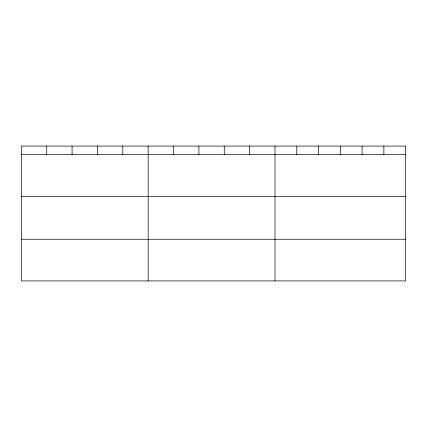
<?xml version="1.0" encoding="UTF-8"?>
<svg xmlns="http://www.w3.org/2000/svg" width="427" height="427" viewBox="0 0 427 427"><rect width="100%" height="100%" fill="white"/><g stroke="black" fill="none" stroke-linecap="round" stroke-linejoin="round"><path stroke-width="0.64" d="M21.35 154.681L405.65 154.681M21.35 196.34L405.65 196.34M21.35 239.259L405.65 239.259M383.873 146.082L383.873 154.681M362.096 146.082L362.096 154.681M340.319 146.082L340.319 154.681M318.542 146.082L318.542 154.681M296.765 146.082L296.765 154.681M274.988 146.082L274.988 280.918M249.624 146.082L249.624 154.681M224.26 146.082L224.26 154.681M198.897 146.082L198.897 154.681M173.533 146.082L173.533 154.681M148.169 146.082L148.169 280.918M122.805 146.082L122.805 154.681M97.441 146.082L97.441 154.681M72.078 146.082L72.078 154.681M46.714 146.082L46.714 154.681M405.65 146.082L21.35 146.082L21.35 280.918L405.65 280.918L405.65 146.082"/></g></svg>
